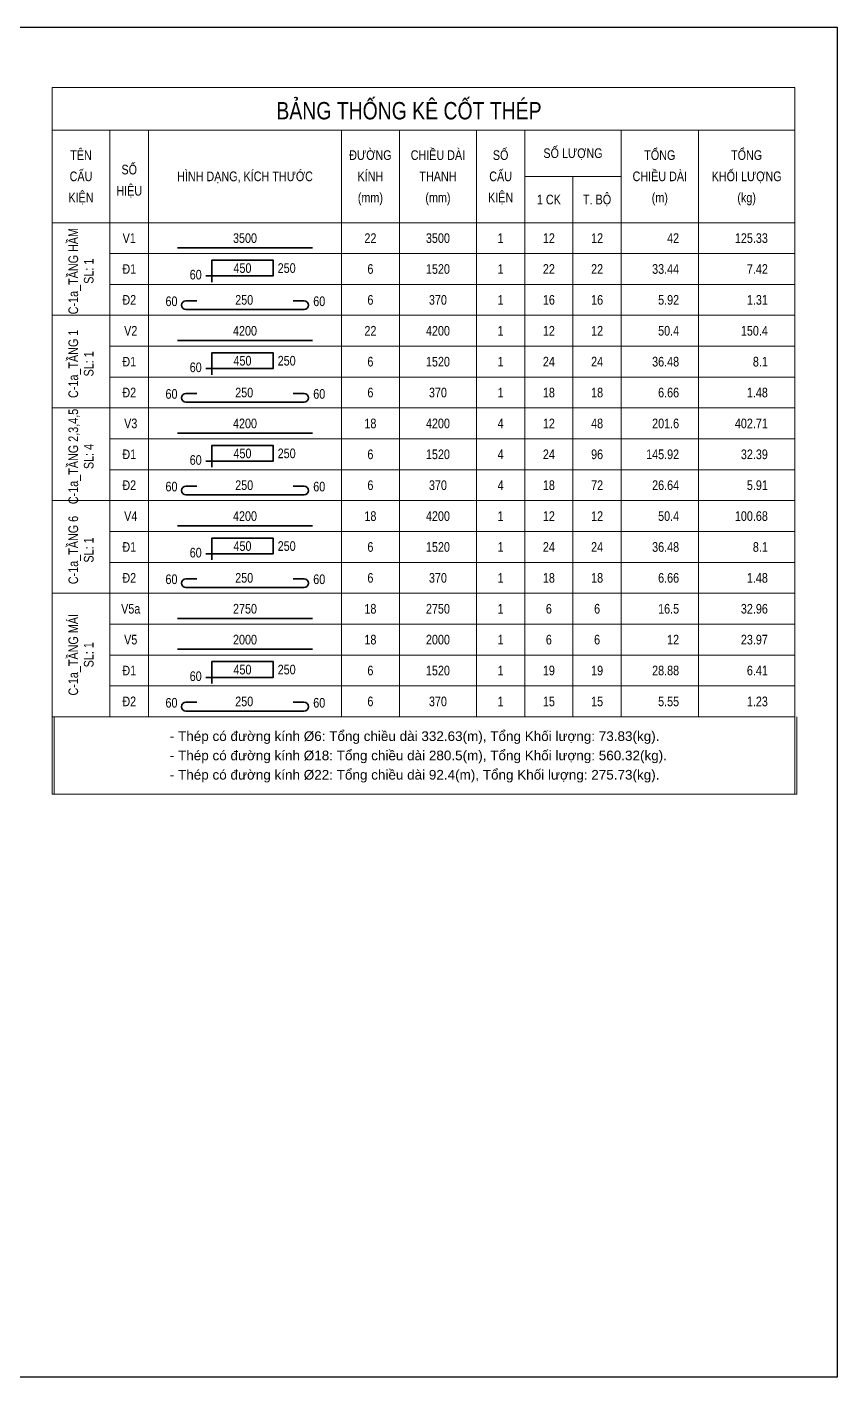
# Model space of a CAD drawing. Extents: x -165145 to 691808, y -202842 to 311040.
# Drawn here: x 388140 to 398636, y -45050 to -27567 of the extents above; entities that cross this region are included whole.
import ezdxf
from ezdxf.enums import TextEntityAlignment as Align

# ---------------------------------------------------------------- set-up
doc = ezdxf.new("R2010")
doc.units = 0
doc.header["$LTSCALE"] = 10
doc.header["$MEASUREMENT"] = 0
doc.linetypes.add('HIDDEN', pattern=[2.3807, 1.587, -0.7937])
doc.layers.get('0').update_dxf_attribs({"linetype": 'CONTINUOUS'})
doc.layers.get('Defpoints').update_dxf_attribs({"color": 5, "linetype": 'CONTINUOUS'})
for name, color, linetype, lineweight in [('DCE_BaoBeTong', 4, 'CONTINUOUS', 18), ('Dce_text', 7, 'CONTINUOUS', 13), ('DCE_ThepChu', 1, 'CONTINUOUS', 35), ('GE_KC_NETKHUAT', 9, 'HIDDEN', 20), ('TEXT', 4, 'CONTINUOUS', 20)]:
    doc.layers.add(name, color=color, linetype=linetype, lineweight=lineweight)
doc.styles.add('Dce_Text', font='arial.ttf', dxfattribs={"width": 0.8})
doc.styles.add('Dce_Text2', font='arial.ttf', dxfattribs={"width": 0.8})

# ---------------------------------------------------------------- blocks, each defined once
blk = doc.blocks.new('TKTitle')
at = {"layer": 'DCE_BaoBeTong'}
for p, q in [((15, -11), (15, -35)), ((25, -11), (25, -35)), ((75, -11), (75, -35)), ((90, -11), (90, -35)), ((110, -11), (110, -35)), ((122.5, -11), (122.5, -35)), ((147.5, -11), (147.5, -35)), ((167.5, -11), (167.5, -35)), ((122.5, -23), (147.5, -23)), ((135, -23), (135, -35))]:
    blk.add_line(p, q, dxfattribs=at)
for points in [[(0, 0), (0, -11), (0, -35), (15, -35), (25, -35), (75, -35), (90, -35), (122.5, -35), (135, -35), (147.5, -35), (167.5, -35), (192.5, -35), (192.5, -11), (192.5, 0), (0, 0)], [(0, -11), (15, -11), (25, -11), (75, -11), (90, -11), (122.5, -11), (147.5, -11), (167.5, -11), (192.5, -11)]]:
    blk.add_lwpolyline(points, dxfattribs=at)
at = {"style": 'Dce_Text', "width": 0.8}
for s, height, p in [('BẢNG THỐNG KÊ CỐT THÉP', 4.5, (92.5, -6)), ('TÊN', 2.5, (7.5, -17.5)), ('ĐƯỜNG', 2.5, (82.5, -17.5)), ('CHIỀU DÀI', 2.5, (100, -17.5)), ('SỐ', 2.5, (116.25, -17.5)), ('SỐ LƯỢNG', 2.5, (135, -17)), ('TỔNG', 2.5, (157.5, -17.5)), ('TỔNG', 2.5, (180, -17.5)), ('SỐ', 2.5, (20, -21.25)), ('CẤU', 2.5, (7.5, -23)), ('HÌNH DẠNG, KÍCH THƯỚC', 2.5, (50, -23)), ('KÍNH', 2.5, (82.5, -23)), ('THANH', 2.5, (100, -23)), ('CẤU', 2.5, (116.25, -23)), ('CHIỀU DÀI', 2.5, (157.5, -23)), ('KHỐI LƯỢNG', 2.5, (180, -23)), ('KIỆN', 2.5, (7.5, -28.5)), ('HIỆU', 2.5, (20, -26.75)), ('(mm)', 2.5, (82.5, -28.5)), ('(mm)', 2.5, (100, -28.5)), ('KIỆN', 2.5, (116.25, -28.5)), ('1 CK', 2.5, (128.75, -29)), ('T. BỘ', 2.5, (141.25, -29)), ('(m)', 2.5, (157.5, -28.5)), ('(kg)', 2.5, (180, -28.5))]:
    blk.add_text(s, height=height, dxfattribs=at).set_placement(p, align=Align.MIDDLE_CENTER)
blk = doc.blocks.new('TenCauKien')
at = {"layer": 'Dce_text', "style": 'Dce_Text', "width": 0.8}
for tag, p in [('TENCAUKIEN', (-2, 0)), ('SOCAUKIEN', (2, 0))]:
    blk.add_attdef(tag, text='', height=2.5, rotation=90, dxfattribs=at).set_placement(p, align=Align.MIDDLE_CENTER)
blk = doc.blocks.new('TK9')
at = {"layer": 'DCE_BaoBeTong'}
for p, q in [((0, -8), (0, 0)), ((25, -8), (25, 0)), ((75, -8), (75, 0)), ((90, -8), (90, 0)), ((110, -8), (110, 0)), ((122.5, -8), (122.5, 0)), ((135, -8), (135, 0)), ((147.5, -8), (147.5, 0)), ((167.5, -8), (167.5, 0))]:
    blk.add_line(p, q, dxfattribs=at)
for points in [[(15, -8), (25, -8), (75, -8), (90, -8), (122.5, -8), (135, -8), (147.5, -8), (167.5, -8), (192.5, -8), (192.5, 0)], [(15, 0), (15, -8)]]:
    blk.add_lwpolyline(points, dxfattribs=at)
at = {"layer": 'DCE_ThepChu'}
blk.add_lwpolyline([(41.42, -7.37), (41.42, -1.7), (57.26, -1.7), (57.26, -5.81), (39.86, -5.81)], dxfattribs=at)
at = {"layer": 'Dce_text', "color": 2, "style": 'Dce_Text', "width": 0.8, "flags": 4}
for tag, p in [('SH', (20, -4)), ('DK', (82.5, -4)), ('sumL', (100, -4)), ('SKC', (116.25, -4)), ('SL', (128.75, -4))]:
    blk.add_attdef(tag, text='', height=2.5, dxfattribs=at).set_placement(p, align=Align.MIDDLE_CENTER)
at = {"layer": 'Dce_text', "color": 2, "style": 'Dce_Text', "width": 0.8}
for tag, p in [('L1', (49.34, -3.76)), ('TSL', (141.25, -4))]:
    blk.add_attdef(tag, text='', height=2.5, dxfattribs=at).set_placement(p, align=Align.MIDDLE_CENTER)
blk.add_attdef('L2', text='', height=2.5, dxfattribs=at).set_placement((58.47, -3.76), align=Align.MIDDLE_LEFT)
at = {"layer": 'Dce_text', "color": 2, "style": 'Dce_Text', "width": 0.8, "flags": 4}
for tag, p in [('Lall', (162.5, -4)), ('KL', (185.5, -4))]:
    blk.add_attdef(tag, text='', height=2.5, dxfattribs=at).set_placement(p, align=Align.MIDDLE_RIGHT)
at = {"layer": 'Dce_text', "color": 2, "style": 'Dce_Text', "width": 0.8}
blk.add_attdef('M', text='', height=2.5, dxfattribs=at).set_placement((38.78, -5.47), align=Align.MIDDLE_RIGHT)
blk = doc.blocks.new('TK8')
at = {"layer": 'DCE_BaoBeTong'}
for p, q in [((0, -8), (0, 0)), ((25, -8), (25, 0)), ((75, -8), (75, 0)), ((90, -8), (90, 0)), ((110, -8), (110, 0)), ((122.5, -8), (122.5, 0)), ((135, -8), (135, 0)), ((147.5, -8), (147.5, 0)), ((167.5, -8), (167.5, 0))]:
    blk.add_line(p, q, dxfattribs=at)
for points in [[(15, -8), (25, -8), (75, -8), (90, -8), (122.5, -8), (135, -8), (147.5, -8), (167.5, -8), (192.5, -8), (192.5, 0)], [(15, 0), (15, -8)]]:
    blk.add_lwpolyline(points, dxfattribs=at)
at = {"layer": 'DCE_ThepChu'}
blk.add_lwpolyline([(37.54, -4.23), (34.71, -4.23, 1), (34.71, -6.5), (65.29, -6.5, 1), (65.29, -4.23), (62.46, -4.23)], format="xyb", dxfattribs=at)
at = {"layer": 'Dce_text', "color": 2, "style": 'Dce_Text', "width": 0.8, "flags": 4}
for tag, p in [('SH', (20, -4)), ('L', (49.79, -4)), ('DK', (82.5, -4)), ('sumL', (100, -4)), ('SKC', (116.25, -4)), ('SL', (128.75, -4))]:
    blk.add_attdef(tag, text='', height=2.5, dxfattribs=at).set_placement(p, align=Align.MIDDLE_CENTER)
at = {"layer": 'Dce_text', "color": 2, "style": 'Dce_Text', "width": 0.8}
blk.add_attdef('M1', text='', height=2.5, dxfattribs=at).set_placement((32.5, -4.36), align=Align.MIDDLE_RIGHT)
blk.add_attdef('M2', text='', height=2.5, dxfattribs=at).set_placement((67.69, -4.36), align=Align.MIDDLE_LEFT)
blk.add_attdef('TSL', text='', height=2.5, dxfattribs=at).set_placement((141.25, -4), align=Align.MIDDLE_CENTER)
at = {"layer": 'Dce_text', "color": 2, "style": 'Dce_Text', "width": 0.8, "flags": 4}
for tag, p in [('Lall', (162.5, -4)), ('KL', (185.5, -4))]:
    blk.add_attdef(tag, text='', height=2.5, dxfattribs=at).set_placement(p, align=Align.MIDDLE_RIGHT)
blk = doc.blocks.new('TK1')
at = {"layer": 'DCE_BaoBeTong'}
for p, q in [((0, -8), (0, 0)), ((25, -8), (25, 0)), ((75, -8), (75, 0)), ((90, -8), (90, 0)), ((110, -8), (110, 0)), ((122.5, -8), (122.5, 0)), ((135, -8), (135, 0)), ((147.5, -8), (147.5, 0)), ((167.5, -8), (167.5, 0))]:
    blk.add_line(p, q, dxfattribs=at)
for points in [[(15, -8), (25, -8), (75, -8), (90, -8), (122.5, -8), (135, -8), (147.5, -8), (167.5, -8), (192.5, -8), (192.5, 0)], [(15, 0), (15, -8)]]:
    blk.add_lwpolyline(points, dxfattribs=at)
at = {"layer": 'DCE_ThepChu'}
blk.add_lwpolyline([(32.5, -6.5), (67.5, -6.5)], dxfattribs=at)
at = {"layer": 'Dce_text', "color": 2, "style": 'Dce_Text', "width": 0.8, "flags": 4}
for tag, p in [('SH', (20, -4)), ('L', (50, -4)), ('DK', (82.5, -4)), ('sumL', (100, -4)), ('SKC', (116.25, -4)), ('SL', (128.75, -4))]:
    blk.add_attdef(tag, text='', height=2.5, dxfattribs=at).set_placement(p, align=Align.MIDDLE_CENTER)
at = {"layer": 'Dce_text', "color": 2, "style": 'Dce_Text', "width": 0.8}
blk.add_attdef('TSL', text='', height=2.5, dxfattribs=at).set_placement((141.25, -4), align=Align.MIDDLE_CENTER)
at = {"layer": 'Dce_text', "color": 2, "style": 'Dce_Text', "width": 0.8, "flags": 4}
for tag, p in [('Lall', (162.5, -4)), ('KL', (185.5, -4))]:
    blk.add_attdef(tag, text='', height=2.5, dxfattribs=at).set_placement(p, align=Align.MIDDLE_RIGHT)

msp = doc.modelspace()

# ---------------------------------------------------------------- linework, layer by layer
at = {"layer": 'DCE_BaoBeTong'}
for p, q in [((388465.13446, -30100.86323), (398090.13446, -30100.86323)), ((388465.13446, -36500.86323), (389215.13446, -36500.86323)), ((388465.13446, -36500.86323), (389215.13446, -36500.86323)), ((388465.13446, -36500.86323), (389215.13446, -36500.86323)), ((388465.13446, -36500.86323), (389215.13446, -36500.86323)), ((388465.13446, -36500.86323), (388465.13446, -37500.86323)), ((388490.94722, -36500.86323), (389240.94722, -36500.86323)), ((388490.94722, -36500.86323), (389240.94722, -36500.86323)), ((388490.94722, -36500.86323), (388490.94722, -37500.86323)), ((398090.13446, -36500.86323), (398090.13446, -37500.86323)), ((398115.94722, -36500.86323), (398115.94722, -37500.86323)), ((388465.13446, -37500.86323), (398090.13446, -37500.86323)), ((388490.94722, -37500.86323), (398115.94722, -37500.86323))]:
    msp.add_line(p, q, dxfattribs=at)
at = {"layer": 'Defpoints'}
msp.add_lwpolyline([(377619.27578, -27566.72767), (398636.24453, -27566.72767), (398636.24453, -45050.40892), (377619.27578, -45050.40892)], close=True, dxfattribs=at)
at = {"layer": 'TEXT'}
for p, q in [((389215.13446, -31300.86323), (388465.13446, -31300.86323)), ((389215.13446, -32500.86323), (388465.13446, -32500.86323)), ((389215.13446, -33700.86323), (388465.13446, -33700.86323)), ((389215.13446, -34900.86323), (388465.13446, -34900.86323))]:
    msp.add_line(p, q, dxfattribs=at)

# ---------------------------------------------------------------- block references
at = {"layer": 'Dce_text'}
ref = msp.add_blockref('TK1', (388465.13446, -31300.86323), dxfattribs=dict(at, xscale=50, yscale=50, zscale=50))
ref.add_attrib('KL', '150.4', dxfattribs={"color": 2, "height": 125, "style": 'Dce_Text', "width": 0.8}).set_placement((397740.13446, -31500.86323), align=Align.MIDDLE_RIGHT)
ref.add_attrib('Lall', '50.4', dxfattribs={"color": 2, "height": 125, "style": 'Dce_Text', "width": 0.8}).set_placement((396590.13446, -31500.86323), align=Align.MIDDLE_RIGHT)
ref.add_attrib('SKC', '1', dxfattribs={"color": 2, "height": 125, "style": 'Dce_Text', "width": 0.8}).set_placement((394277.63446, -31500.86323), align=Align.MIDDLE_CENTER)
ref.add_attrib('SL', '12', dxfattribs={"color": 2, "height": 125, "style": 'Dce_Text', "width": 0.8}).set_placement((394902.63446, -31500.86323), align=Align.MIDDLE_CENTER)
ref.add_attrib('sumL', '4200', dxfattribs={"color": 2, "height": 125, "style": 'Dce_Text', "width": 0.8}).set_placement((393465.13446, -31500.86323), align=Align.MIDDLE_CENTER)
ref.add_attrib('DK', '22', dxfattribs={"color": 2, "height": 125, "style": 'Dce_Text', "width": 0.8}).set_placement((392590.13446, -31500.86323), align=Align.MIDDLE_CENTER)
ref.add_attrib('L', '4200', dxfattribs={"color": 2, "height": 125, "style": 'Dce_Text', "width": 0.8}).set_placement((390965.13446, -31500.86323), align=Align.MIDDLE_CENTER)
ref.add_attrib('SH', ' V2', dxfattribs={"color": 2, "height": 125, "style": 'Dce_Text', "width": 0.8}).set_placement((389465.13446, -31500.86323), align=Align.MIDDLE_CENTER)
ref.add_attrib('TSL', '12', dxfattribs={"color": 2, "height": 125, "style": 'Dce_Text', "width": 0.8}).set_placement((395527.63446, -31500.86323), align=Align.MIDDLE_CENTER)
ref = msp.add_blockref('TK1', (388465.13446, -33700.86323), dxfattribs=dict(at, xscale=50, yscale=50, zscale=50))
ref.add_attrib('KL', '100.68', dxfattribs={"color": 2, "height": 125, "style": 'Dce_Text', "width": 0.8}).set_placement((397740.13446, -33900.86323), align=Align.MIDDLE_RIGHT)
ref.add_attrib('Lall', '50.4', dxfattribs={"color": 2, "height": 125, "style": 'Dce_Text', "width": 0.8}).set_placement((396590.13446, -33900.86323), align=Align.MIDDLE_RIGHT)
ref.add_attrib('SKC', '1', dxfattribs={"color": 2, "height": 125, "style": 'Dce_Text', "width": 0.8}).set_placement((394277.63446, -33900.86323), align=Align.MIDDLE_CENTER)
ref.add_attrib('SL', '12', dxfattribs={"color": 2, "height": 125, "style": 'Dce_Text', "width": 0.8}).set_placement((394902.63446, -33900.86323), align=Align.MIDDLE_CENTER)
ref.add_attrib('sumL', '4200', dxfattribs={"color": 2, "height": 125, "style": 'Dce_Text', "width": 0.8}).set_placement((393465.13446, -33900.86323), align=Align.MIDDLE_CENTER)
ref.add_attrib('DK', '18', dxfattribs={"color": 2, "height": 125, "style": 'Dce_Text', "width": 0.8}).set_placement((392590.13446, -33900.86323), align=Align.MIDDLE_CENTER)
ref.add_attrib('L', '4200', dxfattribs={"color": 2, "height": 125, "style": 'Dce_Text', "width": 0.8}).set_placement((390965.13446, -33900.86323), align=Align.MIDDLE_CENTER)
ref.add_attrib('SH', ' V4', dxfattribs={"color": 2, "height": 125, "style": 'Dce_Text', "width": 0.8}).set_placement((389465.13446, -33900.86323), align=Align.MIDDLE_CENTER)
ref.add_attrib('TSL', '12', dxfattribs={"color": 2, "height": 125, "style": 'Dce_Text', "width": 0.8}).set_placement((395527.63446, -33900.86323), align=Align.MIDDLE_CENTER)
ref = msp.add_blockref('TK1', (388465.13446, -34900.86323), dxfattribs=dict(at, xscale=50, yscale=50, zscale=50))
ref.add_attrib('KL', '32.96', dxfattribs={"color": 2, "height": 125, "style": 'Dce_Text', "width": 0.8}).set_placement((397740.13446, -35100.86323), align=Align.MIDDLE_RIGHT)
ref.add_attrib('Lall', '16.5', dxfattribs={"color": 2, "height": 125, "style": 'Dce_Text', "width": 0.8}).set_placement((396590.13446, -35100.86323), align=Align.MIDDLE_RIGHT)
ref.add_attrib('SKC', '1', dxfattribs={"color": 2, "height": 125, "style": 'Dce_Text', "width": 0.8}).set_placement((394277.63446, -35100.86323), align=Align.MIDDLE_CENTER)
ref.add_attrib('SL', '6', dxfattribs={"color": 2, "height": 125, "style": 'Dce_Text', "width": 0.8}).set_placement((394902.63446, -35100.86323), align=Align.MIDDLE_CENTER)
ref.add_attrib('sumL', '2750', dxfattribs={"color": 2, "height": 125, "style": 'Dce_Text', "width": 0.8}).set_placement((393465.13446, -35100.86323), align=Align.MIDDLE_CENTER)
ref.add_attrib('DK', '18', dxfattribs={"color": 2, "height": 125, "style": 'Dce_Text', "width": 0.8}).set_placement((392590.13446, -35100.86323), align=Align.MIDDLE_CENTER)
ref.add_attrib('L', '2750', dxfattribs={"color": 2, "height": 125, "style": 'Dce_Text', "width": 0.8}).set_placement((390965.13446, -35100.86323), align=Align.MIDDLE_CENTER)
ref.add_attrib('SH', ' V5a', dxfattribs={"color": 2, "height": 125, "style": 'Dce_Text', "width": 0.8}).set_placement((389465.13446, -35100.86323), align=Align.MIDDLE_CENTER)
ref.add_attrib('TSL', '6', dxfattribs={"color": 2, "height": 125, "style": 'Dce_Text', "width": 0.8}).set_placement((395527.63446, -35100.86323), align=Align.MIDDLE_CENTER)
ref = msp.add_blockref('TK1', (388465.13446, -35300.86323), dxfattribs=dict(at, xscale=50, yscale=50, zscale=50))
ref.add_attrib('KL', '23.97', dxfattribs={"color": 2, "height": 125, "style": 'Dce_Text', "width": 0.8}).set_placement((397740.13446, -35500.86323), align=Align.MIDDLE_RIGHT)
ref.add_attrib('Lall', '12', dxfattribs={"color": 2, "height": 125, "style": 'Dce_Text', "width": 0.8}).set_placement((396590.13446, -35500.86323), align=Align.MIDDLE_RIGHT)
ref.add_attrib('SKC', '1', dxfattribs={"color": 2, "height": 125, "style": 'Dce_Text', "width": 0.8}).set_placement((394277.63446, -35500.86323), align=Align.MIDDLE_CENTER)
ref.add_attrib('SL', '6', dxfattribs={"color": 2, "height": 125, "style": 'Dce_Text', "width": 0.8}).set_placement((394902.63446, -35500.86323), align=Align.MIDDLE_CENTER)
ref.add_attrib('sumL', '2000', dxfattribs={"color": 2, "height": 125, "style": 'Dce_Text', "width": 0.8}).set_placement((393465.13446, -35500.86323), align=Align.MIDDLE_CENTER)
ref.add_attrib('DK', '18', dxfattribs={"color": 2, "height": 125, "style": 'Dce_Text', "width": 0.8}).set_placement((392590.13446, -35500.86323), align=Align.MIDDLE_CENTER)
ref.add_attrib('L', '2000', dxfattribs={"color": 2, "height": 125, "style": 'Dce_Text', "width": 0.8}).set_placement((390965.13446, -35500.86323), align=Align.MIDDLE_CENTER)
ref.add_attrib('SH', ' V5', dxfattribs={"color": 2, "height": 125, "style": 'Dce_Text', "width": 0.8}).set_placement((389465.13446, -35500.86323), align=Align.MIDDLE_CENTER)
ref.add_attrib('TSL', '6', dxfattribs={"color": 2, "height": 125, "style": 'Dce_Text', "width": 0.8}).set_placement((395527.63446, -35500.86323), align=Align.MIDDLE_CENTER)
at = {"layer": 'GE_KC_NETKHUAT'}
ref = msp.add_blockref('TK1', (388465.13446, -30100.86323), dxfattribs=dict(at, xscale=50, yscale=50, zscale=50))
ref.add_attrib('KL', '125.33', dxfattribs={"layer": 'Dce_text', "color": 2, "height": 125, "style": 'Dce_Text', "width": 0.8}).set_placement((397740.13446, -30300.86323), align=Align.MIDDLE_RIGHT)
ref.add_attrib('Lall', '42', dxfattribs={"layer": 'Dce_text', "color": 2, "height": 125, "style": 'Dce_Text', "width": 0.8}).set_placement((396590.13446, -30300.86323), align=Align.MIDDLE_RIGHT)
ref.add_attrib('SKC', '1', dxfattribs={"layer": 'Dce_text', "color": 2, "height": 125, "style": 'Dce_Text', "width": 0.8}).set_placement((394277.63446, -30300.86323), align=Align.MIDDLE_CENTER)
ref.add_attrib('SL', '12', dxfattribs={"layer": 'Dce_text', "color": 2, "height": 125, "style": 'Dce_Text', "width": 0.8}).set_placement((394902.63446, -30300.86323), align=Align.MIDDLE_CENTER)
ref.add_attrib('sumL', '3500', dxfattribs={"layer": 'Dce_text', "color": 2, "height": 125, "style": 'Dce_Text', "width": 0.8}).set_placement((393465.13446, -30300.86323), align=Align.MIDDLE_CENTER)
ref.add_attrib('DK', '22', dxfattribs={"layer": 'Dce_text', "color": 2, "height": 125, "style": 'Dce_Text', "width": 0.8}).set_placement((392590.13446, -30300.86323), align=Align.MIDDLE_CENTER)
ref.add_attrib('L', '3500', dxfattribs={"layer": 'Dce_text', "color": 2, "height": 125, "style": 'Dce_Text', "width": 0.8}).set_placement((390965.13446, -30300.86323), align=Align.MIDDLE_CENTER)
ref.add_attrib('SH', 'V1', dxfattribs={"layer": 'Dce_text', "color": 2, "height": 125, "style": 'Dce_Text', "width": 0.8}).set_placement((389465.13446, -30300.86323), align=Align.MIDDLE_CENTER)
ref.add_attrib('TSL', '12', dxfattribs={"layer": 'Dce_text', "color": 2, "height": 125, "style": 'Dce_Text', "width": 0.8}).set_placement((395527.63446, -30300.86323), align=Align.MIDDLE_CENTER)
at = {"layer": 'TEXT', "xscale": 50, "yscale": 50, "zscale": 50}
msp.add_blockref('TKTitle', (388465.13446, -28350.86323), dxfattribs=at)
for p, values in [((388840.13446, -30729.00362), {'SOCAUKIEN': 'SL: 1', 'TENCAUKIEN': 'C-1a_TẦNG HẦM'}), ((388840.13446, -31929.00362), {'SOCAUKIEN': 'SL: 1', 'TENCAUKIEN': 'C-1a_TẦNG 1'}), ((388840.13446, -33129.00362), {'SOCAUKIEN': 'SL: 4', 'TENCAUKIEN': 'C-1a_TẦNG 2,3,4,5'}), ((388840.13446, -34340.28007), {'SOCAUKIEN': 'SL: 1', 'TENCAUKIEN': 'C-1a_TẦNG 6'}), ((388840.13446, -35696.95698), {'SOCAUKIEN': 'SL: 1', 'TENCAUKIEN': 'C-1a_TẦNG MÁI'})]:
    msp.add_blockref('TenCauKien', p, dxfattribs=at).add_auto_attribs(values)
at = {"layer": 'TEXT'}
ref = msp.add_blockref('TK9', (388465.13446, -30500.86323), dxfattribs=dict(at, xscale=50, yscale=50, zscale=50))
ref.add_attrib('L2', '250', dxfattribs={"layer": 'Dce_text', "color": 2, "height": 125, "style": 'Dce_Text', "width": 0.8}).set_placement((391388.66293, -30688.68115), align=Align.MIDDLE_LEFT)
ref.add_attrib('L1', '450', dxfattribs={"layer": 'Dce_text', "color": 2, "height": 125, "style": 'Dce_Text', "width": 0.8}).set_placement((390932.19658, -30688.68115), align=Align.MIDDLE_CENTER)
ref.add_attrib('M', '60', dxfattribs={"layer": 'Dce_text', "color": 2, "height": 125, "style": 'Dce_Text', "width": 0.8}).set_placement((390404.07347, -30774.2425), align=Align.MIDDLE_RIGHT)
ref.add_attrib('SH', 'Đ1', dxfattribs={"layer": 'Dce_text', "color": 2, "height": 125, "style": 'Dce_Text', "width": 0.8}).set_placement((389465.13446, -30700.86323), align=Align.MIDDLE_CENTER)
ref.add_attrib('DK', '6', dxfattribs={"layer": 'Dce_text', "color": 2, "height": 125, "style": 'Dce_Text', "width": 0.8}).set_placement((392590.13446, -30700.86323), align=Align.MIDDLE_CENTER)
ref.add_attrib('sumL', '1520', dxfattribs={"layer": 'Dce_text', "color": 2, "height": 125, "style": 'Dce_Text', "width": 0.8}).set_placement((393465.13446, -30700.86323), align=Align.MIDDLE_CENTER)
ref.add_attrib('SL', '22', dxfattribs={"layer": 'Dce_text', "color": 2, "height": 125, "style": 'Dce_Text', "width": 0.8}).set_placement((394902.63446, -30700.86323), align=Align.MIDDLE_CENTER)
ref.add_attrib('SKC', '1', dxfattribs={"layer": 'Dce_text', "color": 2, "height": 125, "style": 'Dce_Text', "width": 0.8}).set_placement((394277.63446, -30700.86323), align=Align.MIDDLE_CENTER)
ref.add_attrib('Lall', '33.44', dxfattribs={"layer": 'Dce_text', "color": 2, "height": 125, "style": 'Dce_Text', "width": 0.8}).set_placement((396590.13446, -30700.86323), align=Align.MIDDLE_RIGHT)
ref.add_attrib('KL', '7.42', dxfattribs={"layer": 'Dce_text', "color": 2, "height": 125, "style": 'Dce_Text', "width": 0.8}).set_placement((397740.13446, -30700.86323), align=Align.MIDDLE_RIGHT)
ref.add_attrib('TSL', '22', dxfattribs={"layer": 'Dce_text', "color": 2, "height": 125, "style": 'Dce_Text', "width": 0.8}).set_placement((395527.63446, -30700.86323), align=Align.MIDDLE_CENTER)
ref = msp.add_blockref('TK8', (388465.13446, -30900.86323), dxfattribs=dict(at, xscale=50, yscale=50, zscale=50))
ref.add_attrib('M2', '60', dxfattribs={"layer": 'Dce_text', "color": 2, "height": 125, "style": 'Dce_Text', "width": 0.8}).set_placement((391849.42095, -31118.67686), align=Align.MIDDLE_LEFT)
ref.add_attrib('M1', '60', dxfattribs={"layer": 'Dce_text', "color": 2, "height": 125, "style": 'Dce_Text', "width": 0.8}).set_placement((390090.23424, -31118.67686), align=Align.MIDDLE_RIGHT)
ref.add_attrib('KL', '1.31', dxfattribs={"layer": 'Dce_text', "color": 2, "height": 125, "style": 'Dce_Text', "width": 0.8}).set_placement((397740.13446, -31100.86323), align=Align.MIDDLE_RIGHT)
ref.add_attrib('Lall', '5.92', dxfattribs={"layer": 'Dce_text', "color": 2, "height": 125, "style": 'Dce_Text', "width": 0.8}).set_placement((396590.13446, -31100.86323), align=Align.MIDDLE_RIGHT)
ref.add_attrib('SKC', '1', dxfattribs={"layer": 'Dce_text', "color": 2, "height": 125, "style": 'Dce_Text', "width": 0.8}).set_placement((394277.63446, -31100.86323), align=Align.MIDDLE_CENTER)
ref.add_attrib('SL', '16', dxfattribs={"layer": 'Dce_text', "color": 2, "height": 125, "style": 'Dce_Text', "width": 0.8}).set_placement((394902.63446, -31100.86323), align=Align.MIDDLE_CENTER)
ref.add_attrib('sumL', '370', dxfattribs={"layer": 'Dce_text', "color": 2, "height": 125, "style": 'Dce_Text', "width": 0.8}).set_placement((393465.13446, -31100.86323), align=Align.MIDDLE_CENTER)
ref.add_attrib('DK', '6', dxfattribs={"layer": 'Dce_text', "color": 2, "height": 125, "style": 'Dce_Text', "width": 0.8}).set_placement((392590.13446, -31100.86323), align=Align.MIDDLE_CENTER)
ref.add_attrib('L', '250', dxfattribs={"layer": 'Dce_text', "color": 2, "height": 125, "style": 'Dce_Text', "width": 0.8}).set_placement((390954.75689, -31100.86323), align=Align.MIDDLE_CENTER)
ref.add_attrib('SH', 'Đ2', dxfattribs={"layer": 'Dce_text', "color": 2, "height": 125, "style": 'Dce_Text', "width": 0.8}).set_placement((389465.13446, -31100.86323), align=Align.MIDDLE_CENTER)
ref.add_attrib('TSL', '16', dxfattribs={"layer": 'Dce_text', "color": 2, "height": 125, "style": 'Dce_Text', "width": 0.8}).set_placement((395527.63446, -31100.86323), align=Align.MIDDLE_CENTER)
ref = msp.add_blockref('TK9', (388465.13446, -31700.86323), dxfattribs=dict(at, xscale=50, yscale=50, zscale=50))
ref.add_attrib('L2', '250', dxfattribs={"layer": 'Dce_text', "color": 2, "height": 125, "style": 'Dce_Text', "width": 0.8}).set_placement((391388.66293, -31888.68115), align=Align.MIDDLE_LEFT)
ref.add_attrib('L1', '450', dxfattribs={"layer": 'Dce_text', "color": 2, "height": 125, "style": 'Dce_Text', "width": 0.8}).set_placement((390932.19658, -31888.68115), align=Align.MIDDLE_CENTER)
ref.add_attrib('M', '60', dxfattribs={"layer": 'Dce_text', "color": 2, "height": 125, "style": 'Dce_Text', "width": 0.8}).set_placement((390404.07347, -31974.2425), align=Align.MIDDLE_RIGHT)
ref.add_attrib('SH', 'Đ1', dxfattribs={"layer": 'Dce_text', "color": 2, "height": 125, "style": 'Dce_Text', "width": 0.8}).set_placement((389465.13446, -31900.86323), align=Align.MIDDLE_CENTER)
ref.add_attrib('DK', '6', dxfattribs={"layer": 'Dce_text', "color": 2, "height": 125, "style": 'Dce_Text', "width": 0.8}).set_placement((392590.13446, -31900.86323), align=Align.MIDDLE_CENTER)
ref.add_attrib('sumL', '1520', dxfattribs={"layer": 'Dce_text', "color": 2, "height": 125, "style": 'Dce_Text', "width": 0.8}).set_placement((393465.13446, -31900.86323), align=Align.MIDDLE_CENTER)
ref.add_attrib('SL', '24', dxfattribs={"layer": 'Dce_text', "color": 2, "height": 125, "style": 'Dce_Text', "width": 0.8}).set_placement((394902.63446, -31900.86323), align=Align.MIDDLE_CENTER)
ref.add_attrib('SKC', '1', dxfattribs={"layer": 'Dce_text', "color": 2, "height": 125, "style": 'Dce_Text', "width": 0.8}).set_placement((394277.63446, -31900.86323), align=Align.MIDDLE_CENTER)
ref.add_attrib('Lall', '36.48', dxfattribs={"layer": 'Dce_text', "color": 2, "height": 125, "style": 'Dce_Text', "width": 0.8}).set_placement((396590.13446, -31900.86323), align=Align.MIDDLE_RIGHT)
ref.add_attrib('KL', '8.1', dxfattribs={"layer": 'Dce_text', "color": 2, "height": 125, "style": 'Dce_Text', "width": 0.8}).set_placement((397740.13446, -31900.86323), align=Align.MIDDLE_RIGHT)
ref.add_attrib('TSL', '24', dxfattribs={"layer": 'Dce_text', "color": 2, "height": 125, "style": 'Dce_Text', "width": 0.8}).set_placement((395527.63446, -31900.86323), align=Align.MIDDLE_CENTER)
ref = msp.add_blockref('TK8', (388465.13446, -32100.86323), dxfattribs=dict(at, xscale=50, yscale=50, zscale=50))
ref.add_attrib('M2', '60', dxfattribs={"layer": 'Dce_text', "color": 2, "height": 125, "style": 'Dce_Text', "width": 0.8}).set_placement((391849.42095, -32318.67686), align=Align.MIDDLE_LEFT)
ref.add_attrib('M1', '60', dxfattribs={"layer": 'Dce_text', "color": 2, "height": 125, "style": 'Dce_Text', "width": 0.8}).set_placement((390090.23424, -32318.67686), align=Align.MIDDLE_RIGHT)
ref.add_attrib('KL', '1.48', dxfattribs={"layer": 'Dce_text', "color": 2, "height": 125, "style": 'Dce_Text', "width": 0.8}).set_placement((397740.13446, -32300.86323), align=Align.MIDDLE_RIGHT)
ref.add_attrib('Lall', '6.66', dxfattribs={"layer": 'Dce_text', "color": 2, "height": 125, "style": 'Dce_Text', "width": 0.8}).set_placement((396590.13446, -32300.86323), align=Align.MIDDLE_RIGHT)
ref.add_attrib('SKC', '1', dxfattribs={"layer": 'Dce_text', "color": 2, "height": 125, "style": 'Dce_Text', "width": 0.8}).set_placement((394277.63446, -32300.86323), align=Align.MIDDLE_CENTER)
ref.add_attrib('SL', '18', dxfattribs={"layer": 'Dce_text', "color": 2, "height": 125, "style": 'Dce_Text', "width": 0.8}).set_placement((394902.63446, -32300.86323), align=Align.MIDDLE_CENTER)
ref.add_attrib('sumL', '370', dxfattribs={"layer": 'Dce_text', "color": 2, "height": 125, "style": 'Dce_Text', "width": 0.8}).set_placement((393465.13446, -32300.86323), align=Align.MIDDLE_CENTER)
ref.add_attrib('DK', '6', dxfattribs={"layer": 'Dce_text', "color": 2, "height": 125, "style": 'Dce_Text', "width": 0.8}).set_placement((392590.13446, -32300.86323), align=Align.MIDDLE_CENTER)
ref.add_attrib('L', '250', dxfattribs={"layer": 'Dce_text', "color": 2, "height": 125, "style": 'Dce_Text', "width": 0.8}).set_placement((390954.75689, -32300.86323), align=Align.MIDDLE_CENTER)
ref.add_attrib('SH', 'Đ2', dxfattribs={"layer": 'Dce_text', "color": 2, "height": 125, "style": 'Dce_Text', "width": 0.8}).set_placement((389465.13446, -32300.86323), align=Align.MIDDLE_CENTER)
ref.add_attrib('TSL', '18', dxfattribs={"layer": 'Dce_text', "color": 2, "height": 125, "style": 'Dce_Text', "width": 0.8}).set_placement((395527.63446, -32300.86323), align=Align.MIDDLE_CENTER)
ref = msp.add_blockref('TK1', (388465.13446, -32500.86323), dxfattribs=dict(at, xscale=50, yscale=50, zscale=50))
ref.add_attrib('KL', '402.71', dxfattribs={"layer": 'Dce_text', "color": 2, "height": 125, "style": 'Dce_Text', "width": 0.8}).set_placement((397740.13446, -32700.86323), align=Align.MIDDLE_RIGHT)
ref.add_attrib('Lall', '201.6', dxfattribs={"layer": 'Dce_text', "color": 2, "height": 125, "style": 'Dce_Text', "width": 0.8}).set_placement((396590.13446, -32700.86323), align=Align.MIDDLE_RIGHT)
ref.add_attrib('SKC', '4', dxfattribs={"layer": 'Dce_text', "color": 2, "height": 125, "style": 'Dce_Text', "width": 0.8}).set_placement((394277.63446, -32700.86323), align=Align.MIDDLE_CENTER)
ref.add_attrib('SL', '12', dxfattribs={"layer": 'Dce_text', "color": 2, "height": 125, "style": 'Dce_Text', "width": 0.8}).set_placement((394902.63446, -32700.86323), align=Align.MIDDLE_CENTER)
ref.add_attrib('sumL', '4200', dxfattribs={"layer": 'Dce_text', "color": 2, "height": 125, "style": 'Dce_Text', "width": 0.8}).set_placement((393465.13446, -32700.86323), align=Align.MIDDLE_CENTER)
ref.add_attrib('DK', '18', dxfattribs={"layer": 'Dce_text', "color": 2, "height": 125, "style": 'Dce_Text', "width": 0.8}).set_placement((392590.13446, -32700.86323), align=Align.MIDDLE_CENTER)
ref.add_attrib('L', '4200', dxfattribs={"layer": 'Dce_text', "color": 2, "height": 125, "style": 'Dce_Text', "width": 0.8}).set_placement((390965.13446, -32700.86323), align=Align.MIDDLE_CENTER)
ref.add_attrib('SH', ' V3', dxfattribs={"layer": 'Dce_text', "color": 2, "height": 125, "style": 'Dce_Text', "width": 0.8}).set_placement((389465.13446, -32700.86323), align=Align.MIDDLE_CENTER)
ref.add_attrib('TSL', '48', dxfattribs={"layer": 'Dce_text', "color": 2, "height": 125, "style": 'Dce_Text', "width": 0.8}).set_placement((395527.63446, -32700.86323), align=Align.MIDDLE_CENTER)
ref = msp.add_blockref('TK9', (388465.13446, -32900.86323), dxfattribs=dict(at, xscale=50, yscale=50, zscale=50))
ref.add_attrib('L2', '250', dxfattribs={"layer": 'Dce_text', "color": 2, "height": 125, "style": 'Dce_Text', "width": 0.8}).set_placement((391388.66293, -33088.68115), align=Align.MIDDLE_LEFT)
ref.add_attrib('L1', '450', dxfattribs={"layer": 'Dce_text', "color": 2, "height": 125, "style": 'Dce_Text', "width": 0.8}).set_placement((390932.19658, -33088.68115), align=Align.MIDDLE_CENTER)
ref.add_attrib('M', '60', dxfattribs={"layer": 'Dce_text', "color": 2, "height": 125, "style": 'Dce_Text', "width": 0.8}).set_placement((390404.07347, -33174.2425), align=Align.MIDDLE_RIGHT)
ref.add_attrib('SH', 'Đ1', dxfattribs={"layer": 'Dce_text', "color": 2, "height": 125, "style": 'Dce_Text', "width": 0.8}).set_placement((389465.13446, -33100.86323), align=Align.MIDDLE_CENTER)
ref.add_attrib('DK', '6', dxfattribs={"layer": 'Dce_text', "color": 2, "height": 125, "style": 'Dce_Text', "width": 0.8}).set_placement((392590.13446, -33100.86323), align=Align.MIDDLE_CENTER)
ref.add_attrib('sumL', '1520', dxfattribs={"layer": 'Dce_text', "color": 2, "height": 125, "style": 'Dce_Text', "width": 0.8}).set_placement((393465.13446, -33100.86323), align=Align.MIDDLE_CENTER)
ref.add_attrib('SL', '24', dxfattribs={"layer": 'Dce_text', "color": 2, "height": 125, "style": 'Dce_Text', "width": 0.8}).set_placement((394902.63446, -33100.86323), align=Align.MIDDLE_CENTER)
ref.add_attrib('SKC', '4', dxfattribs={"layer": 'Dce_text', "color": 2, "height": 125, "style": 'Dce_Text', "width": 0.8}).set_placement((394277.63446, -33100.86323), align=Align.MIDDLE_CENTER)
ref.add_attrib('Lall', '145.92', dxfattribs={"layer": 'Dce_text', "color": 2, "height": 125, "style": 'Dce_Text', "width": 0.8}).set_placement((396590.13446, -33100.86323), align=Align.MIDDLE_RIGHT)
ref.add_attrib('KL', '32.39', dxfattribs={"layer": 'Dce_text', "color": 2, "height": 125, "style": 'Dce_Text', "width": 0.8}).set_placement((397740.13446, -33100.86323), align=Align.MIDDLE_RIGHT)
ref.add_attrib('TSL', '96', dxfattribs={"layer": 'Dce_text', "color": 2, "height": 125, "style": 'Dce_Text', "width": 0.8}).set_placement((395527.63446, -33100.86323), align=Align.MIDDLE_CENTER)
ref = msp.add_blockref('TK8', (388465.13446, -33300.86323), dxfattribs=dict(at, xscale=50, yscale=50, zscale=50))
ref.add_attrib('M2', '60', dxfattribs={"layer": 'Dce_text', "color": 2, "height": 125, "style": 'Dce_Text', "width": 0.8}).set_placement((391849.42095, -33518.67686), align=Align.MIDDLE_LEFT)
ref.add_attrib('M1', '60', dxfattribs={"layer": 'Dce_text', "color": 2, "height": 125, "style": 'Dce_Text', "width": 0.8}).set_placement((390090.23424, -33518.67686), align=Align.MIDDLE_RIGHT)
ref.add_attrib('KL', '5.91', dxfattribs={"layer": 'Dce_text', "color": 2, "height": 125, "style": 'Dce_Text', "width": 0.8}).set_placement((397740.13446, -33500.86323), align=Align.MIDDLE_RIGHT)
ref.add_attrib('Lall', '26.64', dxfattribs={"layer": 'Dce_text', "color": 2, "height": 125, "style": 'Dce_Text', "width": 0.8}).set_placement((396590.13446, -33500.86323), align=Align.MIDDLE_RIGHT)
ref.add_attrib('SKC', '4', dxfattribs={"layer": 'Dce_text', "color": 2, "height": 125, "style": 'Dce_Text', "width": 0.8}).set_placement((394277.63446, -33500.86323), align=Align.MIDDLE_CENTER)
ref.add_attrib('SL', '18', dxfattribs={"layer": 'Dce_text', "color": 2, "height": 125, "style": 'Dce_Text', "width": 0.8}).set_placement((394902.63446, -33500.86323), align=Align.MIDDLE_CENTER)
ref.add_attrib('sumL', '370', dxfattribs={"layer": 'Dce_text', "color": 2, "height": 125, "style": 'Dce_Text', "width": 0.8}).set_placement((393465.13446, -33500.86323), align=Align.MIDDLE_CENTER)
ref.add_attrib('DK', '6', dxfattribs={"layer": 'Dce_text', "color": 2, "height": 125, "style": 'Dce_Text', "width": 0.8}).set_placement((392590.13446, -33500.86323), align=Align.MIDDLE_CENTER)
ref.add_attrib('L', '250', dxfattribs={"layer": 'Dce_text', "color": 2, "height": 125, "style": 'Dce_Text', "width": 0.8}).set_placement((390954.75689, -33500.86323), align=Align.MIDDLE_CENTER)
ref.add_attrib('SH', 'Đ2', dxfattribs={"layer": 'Dce_text', "color": 2, "height": 125, "style": 'Dce_Text', "width": 0.8}).set_placement((389465.13446, -33500.86323), align=Align.MIDDLE_CENTER)
ref.add_attrib('TSL', '72', dxfattribs={"layer": 'Dce_text', "color": 2, "height": 125, "style": 'Dce_Text', "width": 0.8}).set_placement((395527.63446, -33500.86323), align=Align.MIDDLE_CENTER)
ref = msp.add_blockref('TK9', (388465.13446, -34100.86323), dxfattribs=dict(at, xscale=50, yscale=50, zscale=50))
ref.add_attrib('L2', '250', dxfattribs={"layer": 'Dce_text', "color": 2, "height": 125, "style": 'Dce_Text', "width": 0.8}).set_placement((391388.66293, -34288.68115), align=Align.MIDDLE_LEFT)
ref.add_attrib('L1', '450', dxfattribs={"layer": 'Dce_text', "color": 2, "height": 125, "style": 'Dce_Text', "width": 0.8}).set_placement((390932.19658, -34288.68115), align=Align.MIDDLE_CENTER)
ref.add_attrib('M', '60', dxfattribs={"layer": 'Dce_text', "color": 2, "height": 125, "style": 'Dce_Text', "width": 0.8}).set_placement((390404.07347, -34374.2425), align=Align.MIDDLE_RIGHT)
ref.add_attrib('SH', 'Đ1', dxfattribs={"layer": 'Dce_text', "color": 2, "height": 125, "style": 'Dce_Text', "width": 0.8}).set_placement((389465.13446, -34300.86323), align=Align.MIDDLE_CENTER)
ref.add_attrib('DK', '6', dxfattribs={"layer": 'Dce_text', "color": 2, "height": 125, "style": 'Dce_Text', "width": 0.8}).set_placement((392590.13446, -34300.86323), align=Align.MIDDLE_CENTER)
ref.add_attrib('sumL', '1520', dxfattribs={"layer": 'Dce_text', "color": 2, "height": 125, "style": 'Dce_Text', "width": 0.8}).set_placement((393465.13446, -34300.86323), align=Align.MIDDLE_CENTER)
ref.add_attrib('SL', '24', dxfattribs={"layer": 'Dce_text', "color": 2, "height": 125, "style": 'Dce_Text', "width": 0.8}).set_placement((394902.63446, -34300.86323), align=Align.MIDDLE_CENTER)
ref.add_attrib('SKC', '1', dxfattribs={"layer": 'Dce_text', "color": 2, "height": 125, "style": 'Dce_Text', "width": 0.8}).set_placement((394277.63446, -34300.86323), align=Align.MIDDLE_CENTER)
ref.add_attrib('Lall', '36.48', dxfattribs={"layer": 'Dce_text', "color": 2, "height": 125, "style": 'Dce_Text', "width": 0.8}).set_placement((396590.13446, -34300.86323), align=Align.MIDDLE_RIGHT)
ref.add_attrib('KL', '8.1', dxfattribs={"layer": 'Dce_text', "color": 2, "height": 125, "style": 'Dce_Text', "width": 0.8}).set_placement((397740.13446, -34300.86323), align=Align.MIDDLE_RIGHT)
ref.add_attrib('TSL', '24', dxfattribs={"layer": 'Dce_text', "color": 2, "height": 125, "style": 'Dce_Text', "width": 0.8}).set_placement((395527.63446, -34300.86323), align=Align.MIDDLE_CENTER)
ref = msp.add_blockref('TK8', (388465.13446, -34500.86323), dxfattribs=dict(at, xscale=50, yscale=50, zscale=50))
ref.add_attrib('M2', '60', dxfattribs={"layer": 'Dce_text', "color": 2, "height": 125, "style": 'Dce_Text', "width": 0.8}).set_placement((391849.42095, -34718.67686), align=Align.MIDDLE_LEFT)
ref.add_attrib('M1', '60', dxfattribs={"layer": 'Dce_text', "color": 2, "height": 125, "style": 'Dce_Text', "width": 0.8}).set_placement((390090.23424, -34718.67686), align=Align.MIDDLE_RIGHT)
ref.add_attrib('KL', '1.48', dxfattribs={"layer": 'Dce_text', "color": 2, "height": 125, "style": 'Dce_Text', "width": 0.8}).set_placement((397740.13446, -34700.86323), align=Align.MIDDLE_RIGHT)
ref.add_attrib('Lall', '6.66', dxfattribs={"layer": 'Dce_text', "color": 2, "height": 125, "style": 'Dce_Text', "width": 0.8}).set_placement((396590.13446, -34700.86323), align=Align.MIDDLE_RIGHT)
ref.add_attrib('SKC', '1', dxfattribs={"layer": 'Dce_text', "color": 2, "height": 125, "style": 'Dce_Text', "width": 0.8}).set_placement((394277.63446, -34700.86323), align=Align.MIDDLE_CENTER)
ref.add_attrib('SL', '18', dxfattribs={"layer": 'Dce_text', "color": 2, "height": 125, "style": 'Dce_Text', "width": 0.8}).set_placement((394902.63446, -34700.86323), align=Align.MIDDLE_CENTER)
ref.add_attrib('sumL', '370', dxfattribs={"layer": 'Dce_text', "color": 2, "height": 125, "style": 'Dce_Text', "width": 0.8}).set_placement((393465.13446, -34700.86323), align=Align.MIDDLE_CENTER)
ref.add_attrib('DK', '6', dxfattribs={"layer": 'Dce_text', "color": 2, "height": 125, "style": 'Dce_Text', "width": 0.8}).set_placement((392590.13446, -34700.86323), align=Align.MIDDLE_CENTER)
ref.add_attrib('L', '250', dxfattribs={"layer": 'Dce_text', "color": 2, "height": 125, "style": 'Dce_Text', "width": 0.8}).set_placement((390954.75689, -34700.86323), align=Align.MIDDLE_CENTER)
ref.add_attrib('SH', 'Đ2', dxfattribs={"layer": 'Dce_text', "color": 2, "height": 125, "style": 'Dce_Text', "width": 0.8}).set_placement((389465.13446, -34700.86323), align=Align.MIDDLE_CENTER)
ref.add_attrib('TSL', '18', dxfattribs={"layer": 'Dce_text', "color": 2, "height": 125, "style": 'Dce_Text', "width": 0.8}).set_placement((395527.63446, -34700.86323), align=Align.MIDDLE_CENTER)
ref = msp.add_blockref('TK9', (388465.13446, -35700.86323), dxfattribs=dict(at, xscale=50, yscale=50, zscale=50))
ref.add_attrib('L2', '250', dxfattribs={"layer": 'Dce_text', "color": 2, "height": 125, "style": 'Dce_Text', "width": 0.8}).set_placement((391388.66293, -35888.68115), align=Align.MIDDLE_LEFT)
ref.add_attrib('L1', '450', dxfattribs={"layer": 'Dce_text', "color": 2, "height": 125, "style": 'Dce_Text', "width": 0.8}).set_placement((390932.19658, -35888.68115), align=Align.MIDDLE_CENTER)
ref.add_attrib('M', '60', dxfattribs={"layer": 'Dce_text', "color": 2, "height": 125, "style": 'Dce_Text', "width": 0.8}).set_placement((390404.07347, -35974.2425), align=Align.MIDDLE_RIGHT)
ref.add_attrib('SH', 'Đ1', dxfattribs={"layer": 'Dce_text', "color": 2, "height": 125, "style": 'Dce_Text', "width": 0.8}).set_placement((389465.13446, -35900.86323), align=Align.MIDDLE_CENTER)
ref.add_attrib('DK', '6', dxfattribs={"layer": 'Dce_text', "color": 2, "height": 125, "style": 'Dce_Text', "width": 0.8}).set_placement((392590.13446, -35900.86323), align=Align.MIDDLE_CENTER)
ref.add_attrib('sumL', '1520', dxfattribs={"layer": 'Dce_text', "color": 2, "height": 125, "style": 'Dce_Text', "width": 0.8}).set_placement((393465.13446, -35900.86323), align=Align.MIDDLE_CENTER)
ref.add_attrib('SL', '19', dxfattribs={"layer": 'Dce_text', "color": 2, "height": 125, "style": 'Dce_Text', "width": 0.8}).set_placement((394902.63446, -35900.86323), align=Align.MIDDLE_CENTER)
ref.add_attrib('SKC', '1', dxfattribs={"layer": 'Dce_text', "color": 2, "height": 125, "style": 'Dce_Text', "width": 0.8}).set_placement((394277.63446, -35900.86323), align=Align.MIDDLE_CENTER)
ref.add_attrib('Lall', '28.88', dxfattribs={"layer": 'Dce_text', "color": 2, "height": 125, "style": 'Dce_Text', "width": 0.8}).set_placement((396590.13446, -35900.86323), align=Align.MIDDLE_RIGHT)
ref.add_attrib('KL', '6.41', dxfattribs={"layer": 'Dce_text', "color": 2, "height": 125, "style": 'Dce_Text', "width": 0.8}).set_placement((397740.13446, -35900.86323), align=Align.MIDDLE_RIGHT)
ref.add_attrib('TSL', '19', dxfattribs={"layer": 'Dce_text', "color": 2, "height": 125, "style": 'Dce_Text', "width": 0.8}).set_placement((395527.63446, -35900.86323), align=Align.MIDDLE_CENTER)
ref = msp.add_blockref('TK8', (388465.13446, -36100.86323), dxfattribs=dict(at, xscale=50, yscale=50, zscale=50))
ref.add_attrib('M2', '60', dxfattribs={"layer": 'Dce_text', "color": 2, "height": 125, "style": 'Dce_Text', "width": 0.8}).set_placement((391849.42095, -36318.67686), align=Align.MIDDLE_LEFT)
ref.add_attrib('M1', '60', dxfattribs={"layer": 'Dce_text', "color": 2, "height": 125, "style": 'Dce_Text', "width": 0.8}).set_placement((390090.23424, -36318.67686), align=Align.MIDDLE_RIGHT)
ref.add_attrib('KL', '1.23', dxfattribs={"layer": 'Dce_text', "color": 2, "height": 125, "style": 'Dce_Text', "width": 0.8}).set_placement((397740.13446, -36300.86323), align=Align.MIDDLE_RIGHT)
ref.add_attrib('Lall', '5.55', dxfattribs={"layer": 'Dce_text', "color": 2, "height": 125, "style": 'Dce_Text', "width": 0.8}).set_placement((396590.13446, -36300.86323), align=Align.MIDDLE_RIGHT)
ref.add_attrib('SKC', '1', dxfattribs={"layer": 'Dce_text', "color": 2, "height": 125, "style": 'Dce_Text', "width": 0.8}).set_placement((394277.63446, -36300.86323), align=Align.MIDDLE_CENTER)
ref.add_attrib('SL', '15', dxfattribs={"layer": 'Dce_text', "color": 2, "height": 125, "style": 'Dce_Text', "width": 0.8}).set_placement((394902.63446, -36300.86323), align=Align.MIDDLE_CENTER)
ref.add_attrib('sumL', '370', dxfattribs={"layer": 'Dce_text', "color": 2, "height": 125, "style": 'Dce_Text', "width": 0.8}).set_placement((393465.13446, -36300.86323), align=Align.MIDDLE_CENTER)
ref.add_attrib('DK', '6', dxfattribs={"layer": 'Dce_text', "color": 2, "height": 125, "style": 'Dce_Text', "width": 0.8}).set_placement((392590.13446, -36300.86323), align=Align.MIDDLE_CENTER)
ref.add_attrib('L', '250', dxfattribs={"layer": 'Dce_text', "color": 2, "height": 125, "style": 'Dce_Text', "width": 0.8}).set_placement((390954.75689, -36300.86323), align=Align.MIDDLE_CENTER)
ref.add_attrib('SH', 'Đ2', dxfattribs={"layer": 'Dce_text', "color": 2, "height": 125, "style": 'Dce_Text', "width": 0.8}).set_placement((389465.13446, -36300.86323), align=Align.MIDDLE_CENTER)
ref.add_attrib('TSL', '15', dxfattribs={"layer": 'Dce_text', "color": 2, "height": 125, "style": 'Dce_Text', "width": 0.8}).set_placement((395527.63446, -36300.86323), align=Align.MIDDLE_CENTER)

# ---------------------------------------------------------------- texts
at = {"layer": 'Dce_text', "style": 'Dce_Text2'}
for s, p in [('- Thép có đường kính Ø6: Tổng chiều dài 332.63(m), Tổng Khối lượng: 73.83(kg).', (389990.94722, -36750.86323)), ('- Thép có đường kính Ø18: Tổng chiều dài 280.5(m), Tổng Khối lượng: 560.32(kg).', (389990.94722, -37000.86323)), ('- Thép có đường kính Ø22: Tổng chiều dài 92.4(m), Tổng Khối lượng: 275.73(kg).', (389990.94722, -37250.86323))]:
    msp.add_text(s, height=125, dxfattribs=at).set_placement(p, align=Align.MIDDLE_LEFT)

doc.saveas('drawing.dxf')
